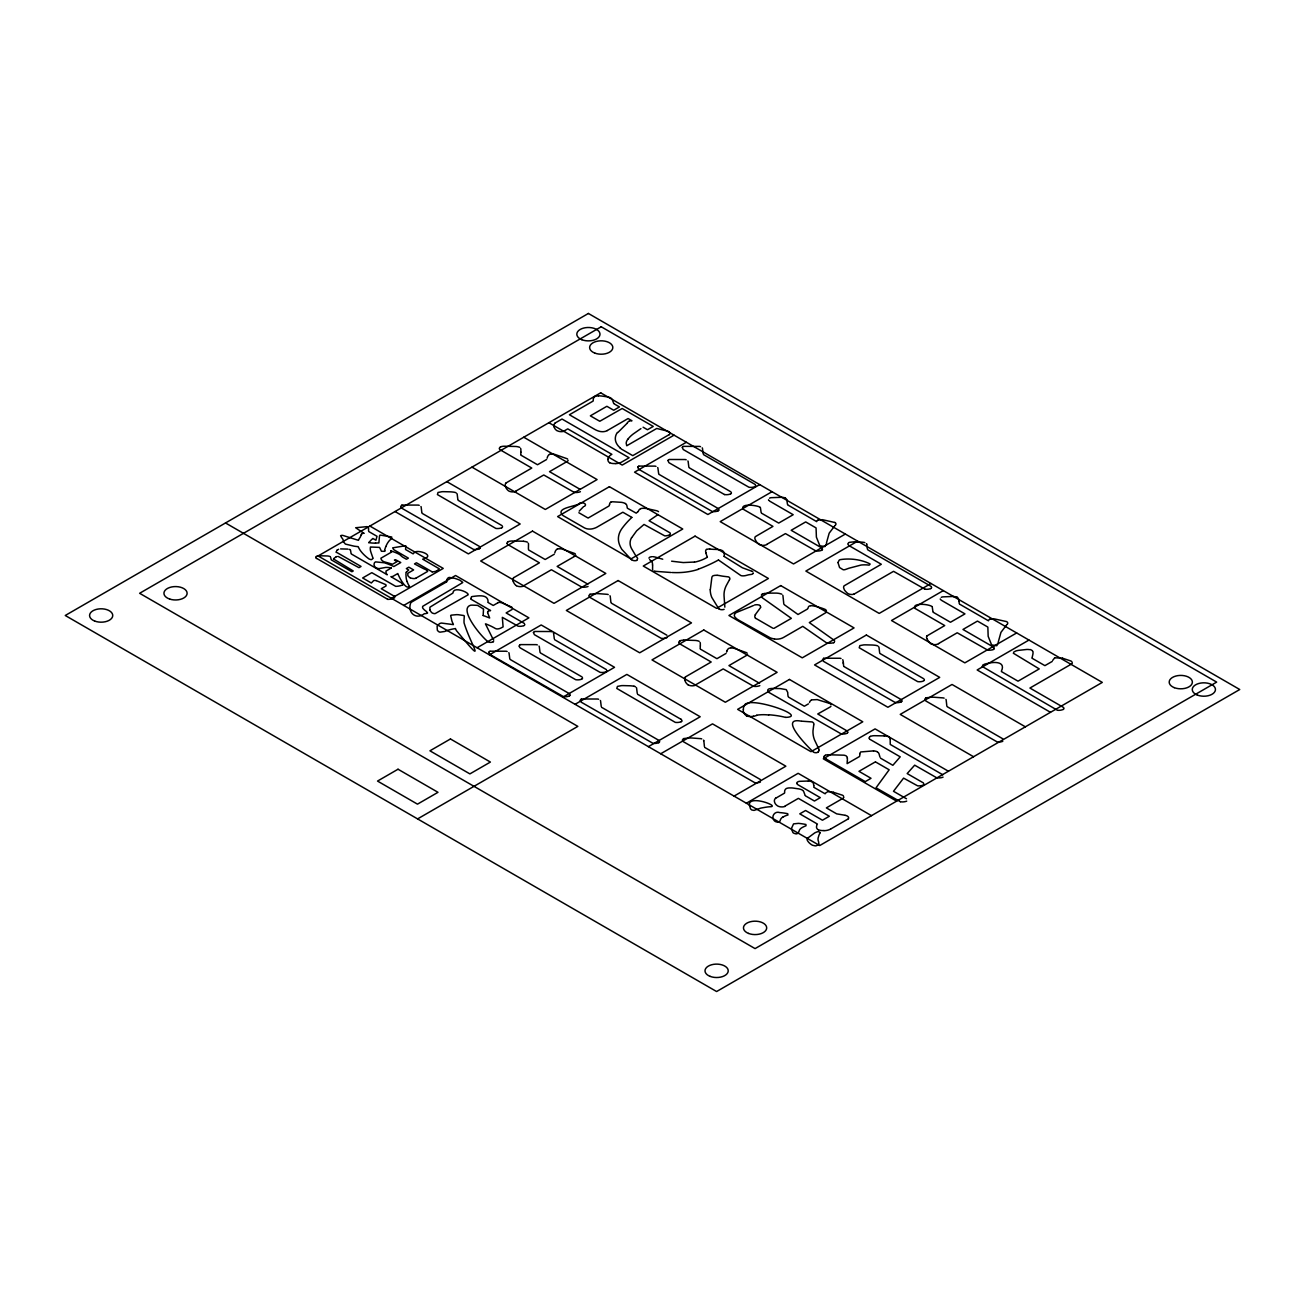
<?xml version="1.0" encoding="UTF-8"?>
<svg xmlns="http://www.w3.org/2000/svg" width="1305" height="1305" viewBox="0 0 1305 1305"><rect width="100%" height="100%" fill="white"/><g stroke="black" fill="none" stroke-linecap="round" stroke-linejoin="round"><path stroke-width="1.5" d="M523.68 625.699A6.933 3.997 0 0 1 518.101 626.188L502.327 617.347L503.094 626.889L500.843 628.08A10.505 6.068 0 0 1 500.337 628.292L500.19 628.341A8.156 4.714 0 0 1 499.538 628.57L499.048 628.7A4.731 2.724 0 0 1 496.716 628.928L495.541 628.586A58.007 33.49 0 0 0 487.418 624.573A14.681 8.482 0 0 0 485.444 623.904L492.638 638.341M483.6 609.109L477.581 605.357L472.279 605.129A13.637 7.879 0 0 0 470.714 605.21C458.234 608.636 480.99 636.497 488.037 641.734A3.442 1.99 0 0 0 492.996 641.848M710.312 589.73L711.845 577.577A6.052 3.491 0 0 1 712.628 576.076L712.922 575.864A5.318 3.067 0 0 1 717.081 575.358M384.714 550.449L384.942 549.062A61.302 35.398 0 0 1 385.432 547.594L385.84 546.501M826.473 542.896L829.181 533.174L834.955 525.572M843.634 665.778L842.948 660.134A7.014 4.046 0 0 0 842.72 659.71M998.26 642.06L1000.951 632.354L1006.726 624.752M959.077 601.442L959.208 603.236A9.2 5.302 0 0 0 959.322 603.677M652.647 565.065L652.565 569.388A6.819 3.931 0 0 0 652.728 569.828M859.799 753.833L860.191 752.545M333.542 558.997L353.247 570.97L351.877 571.753L332.008 560.285A22.625 13.066 0 0 1 331.274 559.845L330.72 557.757A6.704 3.866 0 0 0 330.491 557.088M700.345 645.877L700.312 643.414A7.275 4.209 0 0 0 700.018 642.37M520.923 452.036L520.858 449.279A7.275 4.209 0 0 0 520.597 448.431M724.846 607.151L724.063 595.977A57.404 33.147 0 0 1 726.233 585.668L729.43 579.795M1001.424 671.064C1006.008 661.374 994.084 661.619 987.167 663.527A20.619 11.908 0 0 0 986.466 663.674A13.066 7.553 0 0 0 984.639 664.147L982.551 665.24M847.385 760.962L847.369 757.96M1032.108 657.704L1032.859 654.36A25.921 14.959 0 0 0 1033.005 653.397L1033.005 652.565A5.612 3.246 0 0 0 1032.728 651.277M820.127 832.655L820.078 832.557A3.263 1.892 0 0 0 819.328 831.954A1.843 1.06 0 0 0 817.778 831.709L817.044 831.889A19.33 11.158 0 0 0 814.695 832.916L807.191 838.479A7.226 4.176 0 0 0 807.159 839.816L807.404 840.485A19.771 11.419 0 0 0 812.428 845.232L815.185 845.852A3.099 1.794 0 0 0 816.131 845.771L817.876 845.085A4.616 2.675 0 0 0 818.871 843.944L818.578 841.692A17.047 9.836 0 0 1 818.48 836.848L818.741 835.901A40.977 23.653 0 0 1 820.078 832.851L820.111 832.851M520.907 452.183L520.76 454.483M700.328 646.106L700.181 648.422M847.369 761.125L847.19 762.544A26.899 15.53 0 0 0 847.124 763.637L859.506 756.509A18.694 10.799 0 0 0 859.816 754.567L859.799 754.062M483.502 609.549L483.16 615.438M726.575 652.076L726.82 651.113M547.138 458.185L547.399 457.19A17.226 9.951 0 0 1 547.888 456.098L547.921 456.049A7.438 4.29 0 0 1 549.47 454.401M813.684 725.286L812.999 730.735A63.439 36.638 0 0 0 814.499 739.853L818.724 748.793A14.567 8.417 0 0 1 818.839 749.086L818.92 749.413A10.864 6.28 0 0 1 819.002 749.837M554.804 552.912L555.049 551.95A17.226 9.951 0 0 1 555.538 550.857L555.571 550.808A7.438 4.29 0 0 1 557.121 549.16L557.398 549.062M760.652 607.445L755.269 614.688M488.853 652.223L489.864 654.392L563.417 696.609A6.933 3.997 0 0 0 569.013 696.103M637.705 467.108L638.716 469.278L712.269 511.495A6.933 3.997 0 0 0 717.848 510.989M1052.76 660.314L1054.636 657.899M533.402 632.517L534.414 634.67L600.039 672.32A6.623 3.817 0 0 0 605.797 671.83M682.254 447.403L683.265 449.556L748.891 487.222A6.623 3.817 0 0 0 754.633 486.716M667.915 460.518L668.927 462.688L724.552 494.579M384.632 551.33L381.452 551.265L379.559 547.399L370.441 547.007A28.645 16.541 0 0 0 370.848 551.982L372.79 557.626A13.034 7.52 0 0 1 373.197 558.263L371.697 559.568A2.121 1.223 0 0 1 370.653 559.568L369.087 558.997A60.911 35.17 0 0 1 360.686 551.004A43.603 25.17 0 0 1 358.223 546.665A33.359 19.265 0 0 1 353.932 546.126L345.401 544.087L343.346 541.657A21.19 12.234 0 0 1 343.313 540.988A11.549 6.672 0 0 0 341.747 537.774L340.605 535.719A2.284 1.321 0 0 1 342.824 535.409L358.451 540.335A22.968 13.262 0 0 1 359.952 537.644A11.712 6.77 0 0 0 360.784 535.507M631.702 537.66L636.644 530.825L644.018 524.447L664.767 535.882A9.298 5.367 0 0 0 669.286 535.034L669.383 534.936M488.951 652.06L489.864 651.293M637.802 466.945L638.716 466.179M533.5 632.338L534.414 631.571M667.997 460.355L668.91 459.588M682.352 447.224L683.265 446.473M579.208 511.136L583.4 506.797M826.375 612.322L809.312 622.583L833.781 640.005A3.572 2.055 0 0 1 834.629 641.359M627.248 423.081L627.477 422.755A6.003 3.475 0 0 1 628.945 421.238M368.744 542.619L371.077 540.091A38.856 22.43 0 0 1 372.887 538.476L375.922 540.221L376.998 536.306L368.777 531.559L368.483 530.075A24.371 14.078 0 0 1 368.646 529.21L368.304 527.236L366.819 526.649L355.661 527.742L363.867 533.272M617.82 432.559L626.579 423.815A7.308 4.209 0 0 0 626.971 423.424L627.053 423.342M729.544 579.632L729.625 579.502A4.437 2.561 0 0 0 728.647 576.908L724.112 576.353A30.276 17.471 0 0 1 720.915 575.864L719.74 575.635A17.112 9.885 0 0 0 717.554 575.309L717.195 575.293M927.072 635.845L944.738 625.568L914.854 608.326C912.179 602.747 927.627 603.856 931.884 606.401M825.396 793.424L825.625 793.163A6.639 3.833 0 0 1 826.326 792.543M333.672 558.654L334.276 558.116A18.58 10.734 0 0 1 334.961 557.643L335.63 557.219M1013.708 652.109L1015.779 650.999A14.486 8.368 0 0 1 1018.389 650.379L1026.839 649.466A10.114 5.84 0 0 1 1028.895 649.547L1029.498 649.645M406.344 572.194L408.71 570.008L406.328 568.621L408.84 567.169L413.62 569.926L407.78 573.303L407.845 575.489A8.858 5.106 0 0 0 410.145 577.74M637.705 511.837L636.204 513.159L627.411 508.232A6.835 3.948 0 0 1 627.15 507.041L626.857 505.573A7.373 4.258 0 0 0 625.47 503.583L625.389 503.6M506.242 482.834L531.788 468.055L500.859 450.209A6.117 3.524 0 0 1 500.223 449.785M513.876 577.593L539.422 562.814L508.51 544.968A6.117 3.524 0 0 1 507.873 544.544M685.663 676.773L711.192 661.994L680.28 644.148A6.117 3.524 0 0 1 679.644 643.724M835.363 525.181L835.51 525.05A3.948 2.267 0 0 0 834.906 522.44M1007.15 624.361L1007.281 624.23A3.948 2.267 0 0 0 1006.677 621.62L994.279 618.88L989.875 619.174M336.967 550.335L336.935 550.367A11.174 6.46 0 0 1 337.979 549.666L338.615 549.291M637.101 559.959L637.672 558.393L636.269 556.273M555.424 422.853L562.015 419.036L629.108 457.761L621.767 462.003A9.788 5.644 0 0 1 615.324 463.634M775.92 798.105L784.533 793.114A12.773 7.373 0 0 0 784.631 791.531A8.368 4.829 0 0 1 786.214 788.595A5.367 3.099 0 0 1 789.851 787.926L791.238 787.91A22.381 12.92 0 0 1 792.869 788.024L798.888 788.905A12.185 7.031 0 0 1 801.857 789.819L801.939 789.868A5.84 3.36 0 0 1 802.722 790.422M669.008 434.728L632.762 455.641L622.795 449.882M471.497 596.809L470.746 598.701M860.729 751.957L873.534 750.881M847.598 819.263L830.649 829.05M1063.249 709.365L1062.857 709.577A7.031 4.062 0 0 1 1057.376 710.246L982.143 666.447M594.917 396.541L594.852 396.59A7.83 4.519 0 0 0 593.302 399.412L593.22 400.619A10.44 6.019 0 0 1 593.106 401.075L569.404 414.762L594.411 429.198A23.213 13.409 0 0 0 596.858 430.438L598.343 430.993A10.277 5.938 0 0 0 600.626 431.564L600.952 431.612A6.884 3.98 0 0 0 607.363 430.552M746.085 703.754C755.04 697.832 808.121 716.478 785.904 717.375M848.739 542.586L847.777 543.94L848.756 545.474L881.315 564.266L844.041 585.88A7.585 4.372 0 0 0 843.764 588.212L844.384 589.86A34.109 19.706 0 0 0 847.63 593.384L847.793 593.449A5.22 3.018 0 0 0 854.041 594.167M817.909 520.091L817.746 520.206A5.236 3.018 0 0 0 816.702 521.641L787.78 504.953M658.046 514.578L649.074 520.744L669.563 532.571A3.132 1.811 0 0 1 670.215 533.158M640.934 428.611L633.284 433.945A43 24.828 0 0 0 628.162 438.872M520.059 644.703L518.95 646.106L520.075 647.802L575.701 679.693A6.917 3.997 0 0 0 581.443 679.253L581.606 679.073M989.696 619.271L989.435 619.435A5.236 3.018 0 0 0 988.489 620.821L959.567 604.133M500.598 446.93L500.68 446.881A3.817 2.202 0 0 0 499.391 448.349M564.364 430.829L567.757 428.872L611.882 454.352L610.332 455.249A14.257 8.238 0 0 0 607.934 459.083M549.519 454.417L549.764 454.303A4.127 2.382 0 0 1 551.216 453.993M546.599 459.507L537.513 464.743L520.907 455.151M607.314 430.536L628.097 418.546L631.963 420.781A5.726 3.311 0 0 0 629.353 421.026M515.687 491.186L543.761 474.971L574.053 492.279M391.304 567.985L385.986 571.101L386.117 573.221A10.766 6.215 0 0 0 387.275 574.771L351.257 553.94M501.626 527.775L501.397 527.889A6.933 3.997 0 0 1 495.867 528.427L437.42 494.579L438.023 492.458L442.003 491.708A28.172 16.264 0 0 1 443.586 491.675L450.388 491.838A34.191 19.738 0 0 1 451.481 491.903L453.08 492.067A10.44 6.019 0 0 1 454.45 492.279L454.58 492.311A4.649 2.692 0 0 1 456.098 492.817M402.527 585.064L402.625 585.015A1.958 1.142 0 0 0 403.049 584.803M415.838 578.229L427.632 571.427L427.045 570.334M391.451 598.31L443.243 568.409L369.902 526.062M674.049 435.152L622.24 465.069L548.899 422.722M580.399 491.691L580.007 491.871A7.569 4.372 0 0 1 574.021 492.344M508.249 541.689L508.314 541.657A7.569 4.372 0 0 1 512.147 540.988L523.468 541.249M403.751 605.422L455.559 575.505L528.9 617.852L477.092 647.769M686.348 442.265L634.556 472.165L707.897 514.513L759.689 484.612M446.441 581.965L412.037 601.833A8.939 5.171 0 0 0 410.7 602.91C407.176 612.355 415.985 620.381 424.419 613.66A11.843 6.835 0 0 0 425.202 613.676L427.388 613.252A1.925 1.109 0 0 0 427.534 612.795L426.246 611.344A20.798 12.006 0 0 1 423.179 608.652A6.313 3.654 0 0 1 422.771 608.065L422.69 607.853A5.155 2.985 0 0 1 422.82 606.254L462.59 582.666A1.697 0.979 0 0 0 462.688 582.275L459.947 580.252A43.946 25.382 0 0 0 454.972 578.409L449.409 577.43A2.789 1.615 0 0 0 448.545 577.658A4.91 2.838 0 0 0 447.109 579.828M610.887 502.197L611.376 501.985A5.041 2.904 0 0 1 612.551 501.773L621.408 502.327A9.2 5.302 0 0 1 625.389 503.551M588.376 517.906L608.864 506.063A6.199 3.572 0 0 0 609.435 504.562M554.234 554.266L545.164 559.502L528.541 549.911M523.338 585.945L551.411 569.747L581.687 587.054A7.569 4.372 0 0 0 587.625 586.614L588.049 586.451M574.51 556.403L557.137 566.419L587.805 584.134M497.972 602.731L493.225 605.471L488.249 602.6M512 609.533L506.128 612.926L523.794 623.121A3.018 1.745 0 0 1 524.349 623.464M730.343 494.024L730.229 494.073A6.917 3.997 0 0 1 724.569 494.546M489.408 654.865L541.2 624.965L614.541 667.312L562.749 697.213M772.005 491.708L720.197 521.625L793.538 563.956L845.346 534.055M769.493 498.167L769.607 498.119A6.28 3.621 0 0 1 770.88 497.694L781.401 497.303A7.324 4.225 0 0 1 785.267 497.955M706.837 549.454L707.082 549.34A3.54 2.039 0 0 1 708.419 549.03L708.648 549.014A6.917 3.997 0 0 1 709.529 548.965L709.643 548.965M766.769 544.381L785.447 533.598L815.804 550.889A6.933 3.997 0 0 0 821.4 550.384L821.579 550.221M680.019 640.869L680.101 640.82A3.817 2.202 0 0 0 678.812 642.288M575.048 704.325L626.857 674.408L700.198 716.755L648.389 746.656M857.646 541.167L805.854 571.068L879.195 613.415L930.987 583.514M417.584 818.904L577.838 726.379L225.52 522.962M726.02 653.446L716.934 658.682L700.328 649.091M774.012 628.341L791.352 618.342L762.463 597.902A11.647 6.721 0 0 1 761.663 596.94L761.565 596.728M807.616 608.946L798.008 614.492L784.289 604.704M695.108 685.125L723.182 668.91L753.474 686.218M681.047 721.714L680.933 721.779A6.933 3.997 0 0 1 675.289 722.366L616.792 688.436L617.444 686.397L621.425 685.647A28.172 16.264 0 0 1 623.007 685.598L629.809 685.778A34.191 19.738 0 0 1 630.886 685.843L632.501 686.006A10.44 6.019 0 0 1 633.871 686.218L633.953 686.234M658.585 742.724L658.454 742.773A6.933 3.997 0 0 1 652.94 743.312L581.214 702.172L580.105 700.475L581.214 699.089M833.601 642.647L832.965 642.892A9.021 5.204 0 0 1 826.473 642.81L802.771 626.351L783.75 637.329A10.016 5.775 0 0 1 774.566 639.075L774.452 638.928M759.82 685.631L759.412 685.81A7.569 4.372 0 0 1 753.442 686.283M930.693 588.522L930.449 588.653A6.933 3.997 0 0 1 924.919 589.175M660.705 753.768L712.514 723.867L785.855 766.198L734.046 796.115M943.303 590.61L891.511 620.528L964.852 662.858L1016.644 632.958M941.264 597.347L941.378 597.282A6.28 3.621 0 0 1 942.667 596.874L953.188 596.467M808.431 703.884L804.337 706.233L788.416 697.049M938.556 643.561L957.217 632.778L987.591 650.069A6.933 3.997 0 0 0 993.17 649.547M901.086 701.894L900.842 702.008A6.933 3.997 0 0 1 895.312 702.547M818.039 752.055L818.333 751.843A5.889 3.393 0 0 0 818.985 750.261M825.315 755.334L825.249 755.383A3.948 2.284 0 0 0 824.63 755.823M746.362 803.227L798.154 773.31L871.495 815.658M1028.96 640.07L977.151 669.971L1050.492 712.318M784.925 806.147L798.383 798.366L829.344 816.245L822.46 820.225L805.593 810.503L799.769 813.847L817.403 824.042A14.029 8.107 0 0 0 816.62 826.081L816.571 826.359A7.781 4.486 0 0 0 818.251 829.85M875.28 761.924L858.967 771.337L871.022 778.302L865.28 781.613L825.674 758.76M1052.222 661.423L1044.897 665.648L1032.092 658.258M943.058 777.128L942.667 777.291A7.569 4.372 0 0 1 936.68 777.764L914.675 765.17L907.171 773.571L922.88 782.625A3.132 1.811 0 0 1 923.467 783M906.714 801.107L906.323 801.286A7.569 4.372 0 0 1 900.336 801.759M589.942 594.297L588.816 595.732L590.007 597.445L661.211 638.308A6.965 4.029 0 0 0 666.871 637.737M823.586 658.324L822.493 659.775L823.602 661.407L895.312 702.563M335.809 557.105L336.641 556.631A2.088 1.207 0 0 1 337.179 556.517M436.93 570.84L439.312 568.817L422.69 559.176C435.642 555.881 420.194 549.96 415.398 551.852A12.12 6.998 0 0 0 413.13 553.858L405.578 549.519L405.757 545.718L392.675 547.839L393.719 549.65L408.383 558.132L406.426 559.258L402.658 557.088A13.376 7.716 0 0 1 401.5 556.175L401.108 555.848A17.405 10.049 0 0 0 399.444 554.397L399.33 554.348A46.36 26.769 0 0 0 396.051 552.782L390.962 550.808M401.793 505.149L400.684 506.487L401.793 508.232L473.503 549.389A6.933 3.997 0 0 0 479.098 548.883M811.661 699.872L817.24 699.594L829.491 703.379M1054.815 657.802L1062.449 658.177M683.461 738.646L682.352 740.082L683.543 741.795L754.73 782.657A6.965 4.029 0 0 0 760.407 782.087M925.849 697.881L924.739 699.317L925.914 701.03L997.118 741.893A6.965 4.029 0 0 0 1002.778 741.322M818.105 519.994L822.493 519.7L834.825 522.489M471.921 596.581C477.451 595.945 488.543 593.612 488.054 602.176M590.072 594.232L595.504 593.612A55.479 32.038 0 0 1 598.326 593.645L607.184 594.313A6.443 3.719 0 0 1 608.228 594.558M683.608 738.581L689.04 737.961A55.479 32.038 0 0 1 691.862 737.994L700.72 738.663A6.443 3.719 0 0 1 701.747 738.907M925.995 697.816L931.427 697.213A55.479 32.038 0 0 1 934.233 697.245L943.107 697.898A6.443 3.719 0 0 1 944.135 698.142M753.36 605.569L749.804 607.07M748.988 607.396L736.379 612.502A7.814 4.502 0 0 0 734.699 614.149M993.121 649.515L993.35 649.401A3.018 1.745 0 0 0 993.921 649.074M402.022 505.051L418.155 505.084A6.313 3.654 0 0 1 419.215 505.329M581.443 698.974L597.576 699.023A6.313 3.654 0 0 1 598.636 699.268M823.814 658.226L839.947 658.258A6.313 3.654 0 0 1 841.024 658.519M683.494 446.359L699.48 446.408A6.248 3.605 0 0 1 700.524 446.653M638.944 466.081L654.914 466.113A6.248 3.605 0 0 1 655.975 466.374M669.139 459.491L685.125 459.523A6.248 3.605 0 0 1 686.185 459.784M534.642 631.473L550.628 631.522A6.248 3.605 0 0 1 551.689 631.767M490.093 651.195L506.079 651.228A6.248 3.605 0 0 1 507.139 651.489M520.287 644.605L536.273 644.637A6.248 3.605 0 0 1 537.334 644.898M849.18 542.374L853.992 541.836A48.171 27.813 0 0 1 855.917 541.82L857.075 541.836M853.976 594.02L854.318 593.889A7.797 4.502 0 0 0 855.362 593.367L893.55 571.329L924.919 589.191M698.191 569.208L701.552 567.952A137.416 79.344 0 0 0 718.451 559.992M640.69 508.656L640.347 508.82A7.618 4.388 0 0 0 638.651 510.565A6.329 3.654 0 0 1 637.754 511.805M579.616 503.436C575.326 506.829 554.495 507.824 563.026 515.557L584.444 527.889A9.331 5.383 0 0 0 586.826 528.77L587.446 528.9A8.401 4.845 0 0 0 593.612 528.509L595.439 527.889A19.591 11.321 0 0 0 597.608 526.78L622.844 512.229L631.799 517.384M753.507 716.282L754.078 716.151A19.069 11.011 0 0 0 756.802 715.385M694.407 562.047L683.282 562.569L671.618 561.199M318.681 555.734L328.159 555.995M766.557 593.123L776.377 593.106A11.125 6.427 0 0 1 781.76 594.167M340.605 548.899L347.848 549.095M375.514 543.076L376.215 543.027A24.779 14.306 0 0 1 378.89 542.962L379.445 536.567A23.115 13.344 0 0 1 379.576 535.98A2.561 1.468 0 0 1 380.081 535.05L391.728 537.008L391.647 538.312A35.61 20.554 0 0 0 391.043 538.9L389.053 540.971A42.315 24.436 0 0 0 385.905 546.518M683.918 640.086L695.255 640.429A8.27 4.78 0 0 1 699.137 641.293M598.424 395.839L599.811 395.872A22.381 12.92 0 0 1 601.442 396.002L607.445 396.867A12.185 7.031 0 0 1 610.43 397.78A5.84 3.36 0 0 1 611.295 398.384M338.223 556.452L358.973 567.659L361.045 566.452L336.657 552.374M810.682 605.699L809.345 606.009A5.334 3.083 0 0 0 808.138 608.097M709.871 548.965C714.439 550.123 724.83 547.643 724.357 554.755A10.962 6.329 0 0 0 724.161 556.452M857.124 541.836L862.491 542.195A7.977 4.6 0 0 1 864.84 542.619M672.222 572.536L674.489 572.601A43.538 25.138 0 0 0 698.322 569.339M671.21 572.504L656.219 571.394A10.375 5.987 0 0 1 654.033 570.954M808.366 781.026L799.394 781.336A5.269 3.05 0 0 0 798.22 781.662L797.926 781.793A3.589 2.072 0 0 0 796.8 783.147M801.727 721.176L812.265 721.942A5.595 3.23 0 0 1 813.912 724.618M801.042 721.127C778.906 716.983 805.952 744.959 813.358 752.023A3.328 1.925 0 0 0 814.646 752.561M884.317 735.889L874.252 735.694A7.471 4.307 0 0 0 870.402 736.363M387.536 599.207L316.658 558.409M900.368 801.694L876.014 787.812L889.162 769.787L875.704 762.022M376.15 580.595L375.873 580.546A2.594 1.501 0 0 0 373.703 580.546L371.338 582.992L362.643 577.968L371.811 572.683L395.725 586.353A10.766 6.215 0 0 0 402.283 585.015M376.28 580.627L385.383 584.461A2.202 1.272 0 0 1 386.035 584.901M844.89 815.234L836.701 813.863L826.359 807.893L842.426 798.611A5.481 3.165 0 0 0 843.063 798.171M666.268 430.748L665.224 430.503A26.084 15.056 0 0 0 664.588 430.389L656.741 428.464L626.743 445.772L626.449 444.565M662.744 559.225L656.007 557.284A9.592 5.546 0 0 0 652.94 556.697M845.281 815.315L845.722 815.446A7.047 4.078 0 0 1 847.157 815.968L847.239 816.017A4.551 2.626 0 0 1 847.956 819.312M833.34 792.266L842.41 795.185A4.111 2.365 0 0 1 843.503 796.066M666.643 430.846L667.132 430.976A7.047 4.078 0 0 1 668.47 431.482L668.649 431.596A4.355 2.512 0 0 1 669.302 434.744M1062.482 658.193L1070.834 660.983A4.111 2.365 0 0 1 1071.943 661.863M751.859 571.247L742.382 567.773L724.177 556.452M818.48 829.784L818.529 829.817A7.194 4.16 0 0 0 823.993 830.518M622.028 449.54L620.152 448.039M376.134 567.838L378.548 568.621A2.267 1.305 0 0 0 379.412 568.572L385.774 567.414A15.024 8.678 0 0 1 391.337 567.936M703.542 454.629L754.633 484.139A3.018 1.745 0 0 1 755.187 484.481M867.694 549.78L930.612 586.108A3.018 1.745 0 0 1 931.166 586.451M613.954 403.751L619.451 406.932L613.709 410.243L606.874 406.295L590.349 415.838L599.37 421.042A3.817 2.202 0 0 0 599.794 421.27L622.175 408.498L653.234 426.425L647.492 429.737L643.104 427.208M689.187 467.761L730.392 491.545A3.018 1.745 0 0 1 730.947 491.887M761.435 513.126L778.694 523.077L793.195 514.708L770.081 501.365A7.243 4.176 0 0 1 769.346 500.875M821.514 547.79L791.173 530.287L805.691 521.918L816.065 527.921L816.392 537.122L819.622 545.213A8.107 4.682 0 0 0 820.258 545.833L824.891 546.567L826.554 543.679M933.222 612.29L950.464 622.257L964.966 613.888L941.867 600.545A7.243 4.176 0 0 1 941.117 600.055M1001.424 671.586L1018.031 681.177L1039.253 668.91L1013.284 653.185M658.992 474.351L717.962 508.395A3.018 1.745 0 0 1 718.517 508.754M926.778 638.52L928.132 640.82A25.138 14.502 0 0 0 930.579 643.381L930.808 643.528M523.762 437.224L597.103 479.571L545.311 509.472L471.97 467.141M1025.371 726.82L952.03 684.473L900.222 714.39L973.563 756.737M752.072 571.313L752.235 571.427A3.311 1.909 0 0 1 752.773 571.769M879.978 653.495L923.353 678.535A3.018 1.745 0 0 1 923.907 678.877M580.17 489.375L549.503 471.66L566.876 461.627A3.687 2.137 0 0 0 568.115 460.42M947.185 706.69L1002.811 738.809M578.865 512.735L587.707 517.84M843.96 666.545L901.005 699.48A3.018 1.745 0 0 1 901.559 699.823M755.84 618.374L772.299 627.884A6.623 3.833 0 0 0 773 628.227M718.794 608.848L711.763 597.347A57.126 32.984 0 0 1 710.246 589.73M631.49 559.747L621.849 549.372A63.097 36.426 0 0 1 619.304 544.12A46.621 26.916 0 0 1 621.996 528.46A143.599 82.916 0 0 1 631.865 517.416M446.832 481.643L520.173 523.99L468.381 553.891L395.04 511.544M948.425 771.239L875.084 728.891L823.292 758.809L896.633 801.139M890.385 744.519L942.83 774.795M458.185 500.321L501.56 525.36A3.018 1.745 0 0 1 502.099 525.703M759.575 683.298L728.924 665.599L746.297 655.567A3.687 2.137 0 0 0 747.537 654.36M880.549 758.189L892.865 765.301L900.222 756.835L870.663 739.756A6.117 3.524 0 0 1 870.027 739.331M611.262 603.106L666.904 635.225M422.168 513.371L479.212 546.306A3.018 1.745 0 0 1 479.751 546.648M906.486 798.774L893.501 791.287L903.582 778.123L917.611 785.838A8.695 5.024 0 0 0 922.602 785.365M814.287 787.551L825.119 793.799M554.69 639.744L605.781 669.253A3.018 1.745 0 0 1 606.336 669.596M432.134 571.835L416.442 562.781L414.484 563.907L423.652 568.719A24.681 14.257 0 0 1 427.094 570.301M637.59 694.26L680.982 719.3M490.484 610.512L471.301 599.403A4.6 2.659 0 0 1 470.991 599.077M805.381 795.789L814.451 801.025L820.29 797.649L798.187 784.892A5.726 3.311 0 0 1 797.6 784.501M704.798 747.455L760.44 779.574M540.335 652.875L581.541 676.659A3.018 1.745 0 0 1 582.095 677.001M402.413 583.466L390.88 576.647A2.675 1.55 0 0 0 393.213 576.19L397.813 573.531A25.594 14.779 0 0 0 397.927 573.825C399.33 577.74 406.083 590.48 409.509 586.337A14.681 8.466 0 0 0 408.971 585.488L408.726 585.129A41.842 24.159 0 0 1 407.111 581.459M601.589 707.31L658.634 740.229A3.018 1.745 0 0 1 659.172 740.588M510.141 659.465L569.111 693.51A3.018 1.745 0 0 1 569.665 693.852M394.338 596.271L381.272 588.718L385.497 586.271A2.202 1.272 0 0 0 386.068 585.929M787.551 813.684L787.975 814.989A14.893 8.597 0 0 0 782.967 817.109M759.869 605.553L760.717 606.907M718.484 560.008L740.881 575.57A4.502 2.594 0 0 0 744.193 575.782L744.617 575.766A12.446 7.178 0 0 0 746.117 575.456L746.542 575.358A13.866 8.009 0 0 1 751.142 574.445L752.251 574.167A4.274 2.463 0 0 0 752.724 573.841M651.211 561.085L649.613 559.551M635.796 555.767L631.555 548.606A31.499 18.188 0 0 1 631.555 537.627M760.097 507.237C757.569 505.394 740.114 502.882 743.083 509.146L772.952 526.388L755.301 536.681A7.618 4.404 0 0 0 755.089 539.275L756.362 541.64A25.138 14.502 0 0 0 758.809 544.201L759.037 544.348A5.481 3.165 0 0 0 766.965 544.479M826.424 610.446L825.249 609.451A40.227 23.213 0 0 0 817.664 606.907L816.62 606.613A19.722 11.386 0 0 0 810.699 605.618M613.676 403.327L612.339 399.738A11.533 6.656 0 0 0 611.817 398.939M805.136 795.398L803.798 791.825A11.533 6.656 0 0 0 803.26 790.977M958.571 598.913L959.077 601.409M786.801 499.733L787.421 504.056A9.2 5.302 0 0 0 787.551 504.497M513.289 581.671L512.979 580.807A8.058 4.649 0 0 1 513.73 577.56M866.667 544.185L866.699 544.25A6.509 3.768 0 0 0 866.455 543.761M783.799 603.905L782.935 595.684A8.14 4.698 0 0 0 782.772 595.292M705.94 553.222L707.212 556.827A43.881 25.333 0 0 1 707.343 557.382M429.916 610.006L429.883 607.429A3.85 2.219 0 0 1 430.226 607.004L452.884 593.106A26.801 15.481 0 0 0 453.178 592.111A16.606 9.592 0 0 1 453.553 591.132C456.179 587.315 468.838 592.372 468.169 594.786L435.25 613.546A2.496 1.435 0 0 1 434.043 613.595L432.314 613.073A13.393 7.732 0 0 1 429.998 609.99M703.787 740.702L703.77 740.669A7.292 4.209 0 0 0 703.509 740.131M879.962 757.128L879.064 753.931A11.256 6.492 0 0 0 878.363 752.74M866.732 544.364L867.401 549.177M703.835 740.832L704.439 746.623M788.057 696.283L787.763 693.934A37.568 21.679 0 0 0 787.731 692.466L786.279 689.644L780.635 688.649A51.89 29.95 0 0 0 778.938 688.551C774.942 688.697 764.828 687.148 768.466 692.172L841.187 733.899A6.933 3.997 0 0 0 846.782 733.394L846.961 733.231A3.018 1.745 0 0 0 847.532 732.904M932.928 611.654L932.276 607.119A6.851 3.948 0 0 0 932.08 606.695M761.125 512.425L760.44 507.824A6.851 3.948 0 0 0 760.293 507.531M703.183 453.846L702.449 448.284A7.014 4.046 0 0 0 702.221 447.843M688.812 466.913L688.143 461.513A7.014 4.046 0 0 0 687.882 460.975M658.65 473.601L657.899 468.006A7.014 4.046 0 0 0 657.671 467.565M554.331 638.961L553.614 633.431A7.014 4.046 0 0 0 553.369 632.958M539.993 652.092L539.308 646.66A7.014 4.046 0 0 0 539.03 646.089M509.766 658.601L509.048 653.104A7.014 4.046 0 0 0 508.82 652.679M946.81 705.826L946.158 699.904A7.292 4.209 0 0 0 945.897 699.366M610.887 602.241L610.234 596.32A7.292 4.209 0 0 0 609.973 595.781M879.635 652.647L878.983 647.296A6.868 3.964 0 0 0 878.738 646.84M637.248 693.412L636.595 688.061A6.868 3.964 0 0 0 636.367 687.605M457.843 499.538L457.19 494.155A6.868 3.964 0 0 0 456.946 493.665M601.246 706.511L600.561 700.899A7.014 4.046 0 0 0 600.349 700.475M421.825 512.571L421.156 506.993A7.014 4.046 0 0 0 420.928 506.536M505.329 485.998L505.671 486.961A15.921 9.184 0 0 0 508.656 490.925A5.709 3.295 0 0 0 515.899 491.365M684.734 679.889L685.092 680.9A15.921 9.184 0 0 0 688.078 684.864M998.325 642.745L996.759 645.714L992.028 644.996A8.107 4.682 0 0 1 991.392 644.376L988.162 636.302L987.852 627.085L977.461 621.082L962.96 629.467L993.284 646.97A3.018 1.745 0 0 1 993.839 647.313M890.173 738.679L890.255 744.046M351.012 553.124L350.605 550.612A6.166 3.556 0 0 0 350.409 550.139M487.63 612.746L489.669 617.983L485.02 616.188A41.026 23.686 0 0 0 483.176 615.569M813.749 785.333L813.472 783.816A7.145 4.127 0 0 0 811.938 781.711M528.411 549.242L528.509 544.103A7.275 4.209 0 0 0 528.248 543.19M813.749 785.447L813.945 786.833A7.602 4.388 0 0 0 814.075 787.209M843.356 662.451L843.373 663.609M394.714 597.625A2.316 1.338 0 0 1 394.061 598.065L393.963 598.147A9.967 5.758 0 0 1 387.536 599.387M394.518 596.189A2.316 1.338 0 0 1 394.893 596.646M316.446 558.507A2.887 1.664 0 0 1 315.761 557.251M316.104 556.631A2.887 1.664 0 0 1 316.821 556.126A3.377 1.941 0 0 1 317.735 555.865M329.137 556.207A3.572 2.072 0 0 1 329.937 556.485M336.25 552.455A3.328 1.925 0 0 1 336.054 551.819M336.674 550.694A3.328 1.925 0 0 1 336.984 550.465M349.185 549.356A3.23 1.86 0 0 1 349.903 549.601M376.085 567.854A9.69 5.595 0 0 1 374.029 564.722L374.307 563.091A5.09 2.936 0 0 1 375.546 561.884L384.388 562.781A53.636 30.961 0 0 1 393.784 566.549L400.782 562.52L395.611 559.763L394.436 560.073L397.079 561.607L392.544 564.217L383.784 561.688A15.464 8.923 0 0 1 381.435 559.845L380.881 558.23L391.663 551.999A4.616 2.659 0 0 0 391.174 551.395M391.223 551.395A4.698 2.708 0 0 1 390.831 550.938M436.898 570.823A8.352 4.829 0 0 1 432.134 571.884M415.887 578.278A3.964 2.284 0 0 1 412.984 578.506A8.075 4.665 0 0 1 410.113 577.772M406.263 572.177A23.882 13.784 0 0 0 406.034 575.603A53.032 30.619 0 0 0 406.997 581.475M402.38 583.498A1.958 1.142 0 0 1 402.951 583.89M375.514 543.125A19.542 11.272 0 0 1 368.76 542.586M384.698 550.449A5.22 3.002 0 0 1 384.681 551.265M360.849 535.507A5.709 3.295 0 0 1 361.811 533.778M361.893 533.81A3.002 1.729 0 0 1 363.867 533.239M455.347 628.537A29.02 16.753 0 0 1 456.326 630.494C488.298 669.008 471.219 646.203 464.058 622.86A107.63 62.134 0 0 1 464.025 620.413L464.303 616.091A2.088 1.207 0 0 0 463.781 615.536L458.234 614.704A35.545 20.521 0 0 0 456.489 614.655L451.253 615.144A1.713 0.979 0 0 0 450.665 615.617L451.938 621.098A130.125 75.119 0 0 0 452.868 623.366L453.422 624.622L441.449 623.056A6.607 3.817 0 0 0 439.508 623.627L437.11 626.123L437.322 630.136A7.993 4.616 0 0 0 439.051 631.848A2.659 1.533 0 0 0 440.111 632.158L444.744 631.473A29.901 17.259 0 0 1 455.38 628.57M787.551 813.684A35.235 20.342 0 0 0 779.868 812.607C774.681 810.584 770.602 816.832 774.322 820.731A6.704 3.866 0 0 0 775.643 821.661L777.535 822.215A2.088 1.207 0 0 0 778.318 822.15L779.721 821.498A20.064 11.582 0 0 0 780.341 820.078L780.488 819.703A9.217 5.318 0 0 1 782.837 817.044M570.122 694.733A3.018 1.745 0 0 1 569.991 695.288M569.763 695.614A3.018 1.745 0 0 1 569.29 695.989M582.552 677.882A3.018 1.745 0 0 1 582.405 678.437M582.177 678.747A3.018 1.745 0 0 1 581.704 679.122M606.792 670.46A3.018 1.745 0 0 1 606.662 671.031M606.433 671.341A3.018 1.745 0 0 1 605.944 671.716M659.629 741.452A3.018 1.745 0 0 1 659.498 742.007M659.27 742.333A3.018 1.745 0 0 1 658.797 742.708M633.985 686.251A4.649 2.692 0 0 1 635.502 686.756M681.977 720.507A3.018 1.745 0 0 1 681.846 721.078M681.618 721.388A3.018 1.745 0 0 1 681.145 721.763M680.998 719.283A3.018 1.745 0 0 1 681.52 719.642M480.207 547.513A3.018 1.745 0 0 1 480.077 548.084M479.849 548.394A3.018 1.745 0 0 1 479.375 548.769M502.555 526.584A3.018 1.745 0 0 1 502.425 527.138M502.197 527.448A3.018 1.745 0 0 1 501.724 527.824M557.365 549.014A4.127 2.382 0 0 1 558.85 548.752M559.372 548.736A4.127 2.382 0 0 1 560.236 548.801L561.493 548.948A13.164 7.602 0 0 1 562.259 549.095L574.755 553.499A3.54 2.039 0 0 1 575.309 553.907M575.766 555.18A3.687 2.137 0 0 1 574.461 556.354M523.533 586.124A5.709 3.295 0 0 1 516.47 585.733M516.307 585.684A15.921 9.184 0 0 1 513.403 581.72M507.302 544.071A3.817 2.202 0 0 1 507.041 543.484M507.041 543.108A3.817 2.202 0 0 1 508.2 541.673M523.452 541.33A8.27 4.78 0 0 1 527.351 542.113M726.82 651.13A17.226 9.951 0 0 1 727.309 650.037L727.342 649.988A7.438 4.29 0 0 1 728.891 648.34L729.185 648.242A4.127 2.382 0 0 1 730.637 647.933M731.143 647.916A4.127 2.382 0 0 1 732.007 647.981L733.263 648.128A13.164 7.602 0 0 1 734.046 648.275L746.542 652.679A3.54 2.039 0 0 1 747.08 653.071M695.32 685.304A5.709 3.295 0 0 1 688.241 684.913M684.831 679.823A8.058 4.649 0 0 1 685.517 676.724M679.073 643.251A3.817 2.202 0 0 1 678.828 642.664M680.019 640.755A7.569 4.372 0 0 1 683.918 640.168M768.857 714.765A62.395 36.018 0 0 1 785.724 717.407M756.704 715.189A25.676 14.828 0 0 1 768.743 715.01M753.474 716.217A7.536 4.339 0 0 1 746.639 715.956M746.444 715.809A15.399 8.89 0 0 1 743.312 709.594M743.426 709.529A18.335 10.587 0 0 1 745.742 703.623M818.137 752.12A3.328 1.925 0 0 1 816.783 752.594M816.261 752.659A3.328 1.925 0 0 1 815.168 752.642M809.492 702.514A9.135 5.269 0 0 1 811.384 699.953M830.959 706.087A4.616 2.659 0 0 1 829.784 707.228L817.746 713.982L846.896 730.816A3.018 1.745 0 0 1 847.451 731.159M829.556 703.33A4.616 2.659 0 0 1 830.877 704.455M847.891 732.04A3.018 1.745 0 0 1 847.761 732.594M825.755 758.694A4.616 2.675 0 0 1 824.108 757.243M823.993 756.884A4.616 2.675 0 0 1 824.01 756.231M825.282 755.318A6.248 3.605 0 0 1 827.615 754.73L843.944 755.187A6.77 3.915 0 0 1 846.129 755.872M846.831 756.476A5.628 3.246 0 0 1 847.173 757.879M873.534 750.946A7.471 4.323 0 0 1 876.878 751.55M877.156 751.745A5.367 3.099 0 0 1 877.906 752.3M869.44 738.858A3.817 2.202 0 0 1 869.195 738.271M869.179 737.896A3.817 2.202 0 0 1 870.353 736.444M884.317 736.02A9.445 5.448 0 0 1 889.113 736.819M889.945 737.912A7.145 4.127 0 0 1 890.14 738.679M923.94 783.897A3.132 1.811 0 0 1 923.793 784.468M923.565 784.811A3.132 1.811 0 0 1 923.059 785.202M877.89 645.991A4.649 2.692 0 0 0 876.373 645.486L876.242 645.453A10.44 6.019 0 0 0 874.888 645.241L873.388 645.094A34.191 19.738 0 0 0 872.18 645.013L865.378 644.849A28.172 16.264 0 0 0 863.796 644.882L859.881 645.6L859.212 647.753L917.66 681.618A6.933 3.997 0 0 0 923.239 681.112L923.434 680.949A3.018 1.745 0 0 0 924.005 680.623M924.364 679.758A3.018 1.745 0 0 1 924.234 680.313M902.016 700.687A3.018 1.745 0 0 1 901.886 701.258M901.657 701.568A3.018 1.745 0 0 1 901.168 701.943M834.401 642.109A3.572 2.055 0 0 1 833.764 642.729M774.452 638.944A14.078 8.124 0 0 1 770.896 638.08A18.727 10.815 0 0 1 770.439 637.933L738.336 619.94A21.989 12.691 0 0 1 736.95 619.01L735.319 617.526A8.385 4.845 0 0 1 734.438 614.508M754.404 605.08A4.714 2.724 0 0 1 759.689 605.292M755.562 618.456A7.651 4.421 0 0 1 755.448 614.737M761.386 595.145A4.519 2.61 0 0 1 762.169 594.134M762.365 594.167A7.553 4.355 0 0 1 765.366 593.302M724.128 609.337A3.752 2.17 0 0 1 718.908 608.799M651.456 561.085A12.822 7.406 0 0 1 652.435 564.967M649.025 558.214A3.148 1.811 0 0 1 649.27 557.578L649.645 557.3A3.621 2.088 0 0 1 651.913 556.713M707.196 557.3A33.098 19.102 0 0 1 694.488 562.194M706.331 553.124A7.455 4.307 0 0 1 706.413 549.323M753.328 573.107A3.311 1.909 0 0 1 753.181 573.45M658.519 511.658A7.634 4.404 0 0 0 657.785 511.185L657.59 511.087A10.277 5.938 0 0 0 656.839 510.777L646.464 508.526A16.312 9.412 0 0 0 644.425 508.314L643.789 508.298A5.791 3.344 0 0 0 640.641 508.624M670.362 533.859A3.132 1.811 0 0 1 669.481 534.985M636.791 560.432A3.899 2.251 0 0 1 631.734 559.763M579.485 503.355A3.572 2.055 0 0 1 584.558 503.469A3.572 2.055 0 0 1 584.281 506.389M609.663 504.546A5.987 3.458 0 0 1 610.756 502.131M551.721 453.977A4.127 2.382 0 0 1 552.602 454.042L553.842 454.189A13.164 7.602 0 0 1 554.625 454.336L567.12 458.74A3.54 2.039 0 0 1 567.659 459.148M505.41 485.884A8.058 4.649 0 0 1 506.095 482.801M499.652 449.312A3.817 2.202 0 0 1 499.407 448.724M500.614 446.816A7.569 4.372 0 0 1 504.497 446.228L515.834 446.489A8.27 4.78 0 0 1 519.716 447.354M554.168 426.849A9.853 5.693 0 0 1 555.212 422.787M554.136 426.914A12.512 7.226 0 0 0 557.039 430.748L557.365 430.797A5.66 3.263 0 0 0 564.559 431.025M609.631 462.753A7.602 4.388 0 0 1 608.048 459.278M615.291 463.487A7.275 4.192 0 0 1 609.778 462.802M626.204 443.667A16.166 9.331 0 0 1 628.194 438.904M620.299 447.974A28.841 16.655 0 0 1 617.363 432.444M594.819 396.459A5.367 3.099 0 0 1 598.424 395.888M718.973 509.619A3.018 1.745 0 0 1 718.843 510.173M718.615 510.5A3.018 1.745 0 0 1 718.125 510.875M731.387 492.768A3.018 1.745 0 0 1 731.257 493.323M731.028 493.633A3.018 1.745 0 0 1 730.555 494.024M755.644 485.346A3.018 1.745 0 0 1 755.513 485.917M755.269 486.227A3.018 1.745 0 0 1 754.796 486.602M822.509 549.014A3.018 1.745 0 0 1 822.378 549.568M822.15 549.894A3.018 1.745 0 0 1 821.677 550.27M821.53 547.774A3.018 1.745 0 0 1 822.052 548.149M768.759 500.321A3.54 2.039 0 0 1 768.498 499.766M785.333 498.086A6.068 3.507 0 0 1 786.589 499.375M931.623 587.332A3.018 1.745 0 0 1 931.493 587.886M931.264 588.212A3.018 1.745 0 0 1 930.775 588.588M994.296 648.194A3.018 1.745 0 0 1 994.165 648.748M938.735 643.659A5.481 3.165 0 0 1 930.661 643.61M926.86 638.455A7.618 4.404 0 0 1 926.958 635.829M940.53 599.501A3.54 2.039 0 0 1 940.269 598.93M953.188 596.564A7.324 4.225 0 0 1 957.054 597.135M957.103 597.266A6.068 3.507 0 0 1 958.376 598.555M1030.216 649.531A5.612 3.246 0 0 1 1032.5 650.95M1072.253 662.858A4.111 2.365 0 0 1 1072.09 663.478M1071.503 663.968A5.481 3.165 0 0 1 1070.85 664.408L1029.922 688.045L1062.841 707.049A3.067 1.778 0 0 1 1063.869 708.142M1063.803 708.843A3.067 1.778 0 0 1 1063.347 709.414M447.011 579.844A6.949 4.013 0 0 1 446.555 581.997M487.662 612.665A4.486 2.594 0 0 1 487.727 611.784A2.3 1.321 0 0 1 488.2 611.278M488.364 611.18A4.241 2.447 0 0 1 490.501 610.577M497.841 602.616A2.953 1.697 0 0 1 500.794 602.584L501.006 602.6A9.885 5.709 0 0 1 501.789 602.828L511.56 607.004A6.525 3.768 0 0 1 511.903 607.233M524.789 624.345A3.018 1.745 0 0 1 524.659 624.899M524.431 625.226A3.018 1.745 0 0 1 523.957 625.601M493.584 641.456A5.09 2.936 0 0 1 493.372 641.799M492.686 638.83A5.09 2.936 0 0 1 493.714 640.135M797.078 784.044A3.589 2.072 0 0 1 796.817 783.489M808.366 781.108A6.509 3.768 0 0 1 811.775 781.613M827.093 792.037A4.584 2.643 0 0 1 830.551 791.792L830.681 791.76A12.153 7.014 0 0 1 833.34 792.282M843.829 797.061A4.111 2.365 0 0 1 843.666 797.681M830.6 829.05A9.69 5.595 0 0 1 824.042 830.681M785.17 806.36A5.987 3.458 0 0 1 777.862 806.066L777.747 806.001A12.61 7.275 0 0 1 774.599 802.167A9.853 5.693 0 0 1 775.708 798.024M749.396 805.12L750.489 808.757A9.445 5.465 0 0 0 751.843 809.997L754.013 810.405L760.766 808.121A33.343 19.249 0 0 1 762.577 807.779L763.18 807.665A55.74 32.185 0 0 1 767.731 806.947L769.885 806.751A19.33 11.158 0 0 0 771.385 806.653C777.78 805.332 748.091 794.81 749.396 805.12M791.401 828.61L792.902 832.557A6.704 3.866 0 0 0 794.044 833.308L795.936 833.862A2.088 1.207 0 0 0 796.719 833.813L798.024 833.275A18.662 10.766 0 0 0 798.513 832.362L799.133 831.024A9.804 5.66 0 0 1 801.694 827.827A28.628 16.525 0 0 1 806.017 825.739L805.919 824.483A44.207 25.529 0 0 0 798.481 823.357L793.554 823.879L791.401 828.61M837.989 562.537L839.572 567.545L843.193 569.747A3.54 2.039 0 0 0 845.085 569.616L847.581 568.719A76.538 44.191 0 0 1 849.082 568.197L861.137 565.032A18.89 10.913 0 0 1 869.13 565.147L869.995 564.331A1.909 1.109 0 0 0 870.027 563.923C861.365 559.502 849.832 558.051 840.094 559.666A4.502 2.594 0 0 0 839.131 560.236L837.989 562.537M588.392 313.461L65.25 615.487L716.608 991.539L1239.75 689.513L588.392 313.461M601.214 326.772L139.619 593.286L755.073 948.605L1216.668 682.107L601.214 326.772M600.692 392.805L318.094 555.963L819.703 845.558L1102.301 682.401L600.692 392.805M532.489 531.102L480.68 561.003L554.021 603.35L605.83 573.433L532.489 531.102M609.419 486.683L557.61 516.584L630.951 558.932L682.76 529.014L609.419 486.683M618.13 580.546L566.337 610.446L639.678 652.794L691.487 622.893L618.13 580.546M695.076 536.127L643.267 566.044L716.608 608.375L768.417 578.474L695.076 536.127M398.025 769.232L377.52 781.075L417.486 804.157L437.991 792.314L398.025 769.232M450.453 738.973L429.932 750.815L469.898 773.898L490.403 762.055L450.453 738.973M703.787 629.989L651.994 659.906L725.335 702.253L777.128 672.336L703.787 629.989M780.716 585.586L728.924 615.487L802.265 657.834L854.057 627.917L780.716 585.586M789.443 679.448L737.635 709.349L810.976 751.696L862.784 721.796L789.443 679.448M866.373 635.029L814.565 664.93L887.906 707.277L939.714 677.377L866.373 635.029M1174.272 687.653A11.598 6.704 0 0 0 1192.346 682.597A11.598 6.704 0 0 0 1175.691 676.088A11.598 6.704 0 0 0 1174.272 687.653M748.564 933.434A11.598 6.704 0 0 0 766.655 928.361A11.598 6.704 0 0 0 750 921.852A11.598 6.704 0 0 0 748.564 933.434M169.715 599.077A11.598 6.704 0 0 0 187.121 593.286A11.598 6.704 0 0 0 169.715 587.478A11.598 6.704 0 0 0 169.715 599.077M594.705 353.051A11.598 6.704 0 0 0 612.795 347.978A11.598 6.704 0 0 0 596.14 341.486A11.598 6.704 0 0 0 594.705 353.051M710.099 976.368A11.598 6.704 0 0 0 728.19 971.295A11.598 6.704 0 0 0 711.535 964.787A11.598 6.704 0 0 0 710.099 976.368M94.645 621.033A11.598 6.704 0 0 0 112.719 615.96A11.598 6.704 0 0 0 96.081 609.468A11.598 6.704 0 0 0 94.645 621.033M1197.338 695.059A11.598 6.704 0 0 0 1215.428 689.986A11.598 6.704 0 0 0 1198.773 683.494A11.598 6.704 0 0 0 1197.338 695.059M581.883 339.724A11.598 6.704 0 0 0 599.957 334.667A11.598 6.704 0 0 0 583.319 328.159A11.598 6.704 0 0 0 581.883 339.724"/></g></svg>
